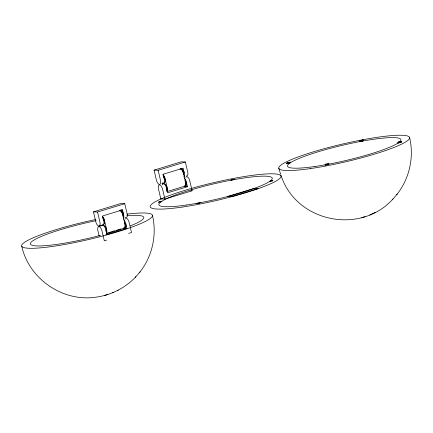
<?xml version="1.0" encoding="UTF-8"?>
<svg xmlns="http://www.w3.org/2000/svg" width="433" height="433" viewBox="0 0 433 433"><rect width="100%" height="100%" fill="white"/><g stroke="black" fill="none" stroke-linecap="round" stroke-linejoin="round"><path stroke-width="0.65" d="M185.757 177.276C187.581 175.046 189.546 179.332 189.795 180.929L192.106 190.78L164.897 199.077L160.816 198.926L158.505 189.075A4.476 1.954 73 0 1 159.533 184.831A4.476 1.954 73 0 1 162.586 189.226L164.897 199.077M125.191 218.952C127.08 216.857 128.926 221.074 129.207 222.659L131.518 232.51L128.666 233.382M139.496 272.536C152.216 256.818 157.103 235.184 152.503 215.499M396.639 194.785C409.401 179.018 414.251 157.314 409.618 137.575M21.764 246.225C28.854 278.901 62.958 302.245 95.92 297.173C111.059 295.171 125.451 287.902 135.87 276.719M280.882 175.029C295.95 222.432 360.602 235.108 393.007 198.969M135.334 277.342L140.113 271.827M392.471 199.591L397.25 194.076M286.614 163.214L287.469 162.624L290.245 162.104L290.391 162.711L289.536 163.301L286.754 163.82L286.614 163.214L289.39 162.694L290.245 162.104M286.754 163.82L287.609 163.23L287.469 162.624M325.123 164.627L325.979 164.037L328.761 163.517L328.901 164.123L328.046 164.713L325.264 165.227L325.123 164.627L327.905 164.107L328.761 163.517M359.374 141.039L360.229 140.449L363.006 139.929L363.146 140.536L362.291 141.12L359.514 141.64L359.374 141.039L362.15 140.519L363.006 139.929M325.264 165.227L326.119 164.643L328.901 164.123M397.857 142.446L398.712 141.862L401.488 141.342L401.629 141.943L400.774 142.533L397.997 143.052L397.857 142.446L400.633 141.932L401.488 141.342M397.997 143.052L398.853 142.462L398.712 141.862M369.706 215.012L375.471 212.327M112.564 292.762L113.213 292.464M117.37 290.521L118.333 290.072M154.061 170.126L158.142 170.277L160.459 180.15A4.476 1.954 73 0 1 159.431 184.398A4.476 1.954 73 0 1 156.378 180.004L154.061 170.126L181.27 161.834L185.351 161.98L187.668 171.858C187.982 173.146 188.35 176.307 186.266 176.014M158.142 170.277L185.351 161.98M93.474 211.856L97.555 212.008L99.871 221.88A4.476 1.954 73 0 1 98.843 226.129A4.476 1.954 73 0 1 95.79 221.734L93.474 211.856L120.683 203.564L124.764 203.71L127.08 213.588C127.632 214.941 127.464 218.844 125.191 217.474M97.555 212.008L124.764 203.71M167.972 191.283L182.748 186.775M186.358 181.979L187.473 186.731L167.555 192.804L166.44 188.046M123.643 214.633L122.528 209.881L102.61 215.953L103.725 220.706M160.816 198.926L161.953 198.579M99.222 226.058L103.076 224.884M98.567 226.627L102.421 225.452M107.384 233.014L115.091 230.659M116.38 230.269L120.877 228.9M105.804 234.491L106.967 234.534L126.885 228.462L125.77 223.709M106.599 240.109L104.31 240.808L101.999 230.957A4.476 1.954 73 0 0 98.946 226.562A4.476 1.954 73 0 0 97.918 230.805L99.152 236.061M361.772 217.653L365.095 216.662M104.629 295.403L107.952 294.408M360.927 140.947L363.146 140.536M288.724 163.024L290.391 162.711M399.962 142.257L401.629 141.943M183.392 186.58L187.473 186.731M190.829 190.736L192.106 190.78M120.78 209.816L122.528 209.881M123.389 228.332L126.885 228.462M278.814 168.215L280.595 174.19M400.633 141.932L400.774 142.533M362.15 140.519L362.291 141.12M360.229 140.449L360.37 141.05M327.905 164.107L328.046 164.713M325.979 164.037L326.119 164.643M289.39 162.694L289.536 163.301M184.231 172.902L183.116 168.15L163.198 174.223L164.313 178.975M162.066 183.127L162.37 184.426M105.852 229.777L106.967 234.534M102.096 225.685A4.476 1.954 73 0 1 104.537 226.703A4.476 1.954 73 0 1 106.085 231.428M123.573 219.672A4.476 1.954 73 0 1 125.976 224.96A4.476 1.954 73 0 1 124.325 227.855M102.821 218.292A4.476 1.954 73 0 1 103.947 223.092A4.476 1.954 73 0 1 102.28 224.857M120.212 210.308A4.476 1.954 73 0 1 123.259 213.377A4.476 1.954 73 0 1 123.318 218.578M106.302 233.49A4.476 1.954 73 0 0 106.626 229.544L104.499 220.473A4.476 1.954 73 0 0 102.302 216.435M123.557 228.088A4.476 1.954 73 0 0 125.002 223.942L122.875 214.871A4.476 1.954 73 0 0 119.817 210.476M119.519 210.784A4.222 1.84 73 0 1 121.711 212.262A4.222 1.84 73 0 1 122.977 216.419M124.374 222.373A4.222 1.84 73 0 1 123.914 227.942M102.962 225.68A4.222 1.84 73 0 1 105.998 227.975A4.222 1.84 73 0 1 106.204 233.263M102.307 216.657A4.222 1.84 73 0 1 104.532 221.263A4.222 1.84 73 0 1 103.411 224.473M127.026 214.135A67.175 9.001 -13.2 0 1 122.176 230.367A67.175 9.001 -13.2 0 1 23.198 247.34A67.175 9.001 -13.2 0 1 95.525 219.536M126.837 215.786A58.217 7.799 -13.2 0 1 130.192 225.923M124.666 227.991A58.217 7.799 -13.2 0 1 106.545 233.685M100.559 235.319A58.217 7.799 -13.2 0 1 30.413 244.001A58.217 7.799 -13.2 0 1 96.148 220.651M166.889 191.759A4.476 1.954 73 0 0 167.214 187.814L165.087 178.742A4.476 1.954 73 0 0 162.889 174.705M184.144 186.358A4.476 1.954 73 0 0 185.589 182.212L183.462 173.14A4.476 1.954 73 0 0 180.025 168.81M180.106 169.054A4.222 1.84 73 0 1 182.298 170.532A4.222 1.84 73 0 1 183.565 174.688M184.961 180.642A4.222 1.84 73 0 1 185.643 184.777A4.222 1.84 73 0 1 184.112 186.12M163.55 183.949A4.222 1.84 73 0 1 166.418 185.881A4.222 1.84 73 0 1 167.035 191.169M162.9 174.927A4.222 1.84 73 0 1 165.119 179.533A4.222 1.84 73 0 1 163.999 182.742M163.409 176.561A4.476 1.954 73 0 1 164.491 181.698A4.476 1.954 73 0 1 162.429 182.867M181.178 168.507A4.476 1.954 73 0 1 183.993 172.058A4.476 1.954 73 0 1 183.906 176.848M162.424 184.339A4.476 1.954 73 0 1 165.13 184.972A4.476 1.954 73 0 1 166.662 190.439M184.166 177.941A4.476 1.954 73 0 1 186.591 183.624A4.476 1.954 73 0 1 184.474 185.865M159.182 201.746L158.348 202.325L161.071 201.816L161.91 201.237L159.182 201.746M197.545 203.191L196.712 203.77L199.434 203.261L200.273 202.682L197.545 203.191M231.736 179.625L230.903 180.204L233.625 179.695L234.464 179.116L231.736 179.625M270.252 181.026L269.413 181.606L272.135 181.097L272.974 180.518L270.252 181.026M254.685 188.252L227.661 196.49L231.742 196.642L258.766 188.398L254.685 188.252M186.591 205.004A58.217 7.799 -13.2 0 0 272.27 178.504A58.217 7.799 -13.2 0 0 187.852 190.845A58.217 7.799 -13.2 0 0 186.591 205.004M182.131 207.088A67.175 9.001 -13.2 0 0 280.995 176.518A67.175 9.001 -13.2 0 0 183.587 190.753A67.175 9.001 -13.2 0 0 182.131 207.088M310.391 168.589A67.175 9.001 -13.2 0 0 409.634 138.024A67.175 9.001 -13.2 0 0 312.621 152.07A67.175 9.001 -13.2 0 0 310.391 168.589M314.899 166.494A58.217 7.799 -13.2 0 0 400.909 140.005A58.217 7.799 -13.2 0 0 316.837 152.183A58.217 7.799 -13.2 0 0 314.899 166.494"/></g></svg>
